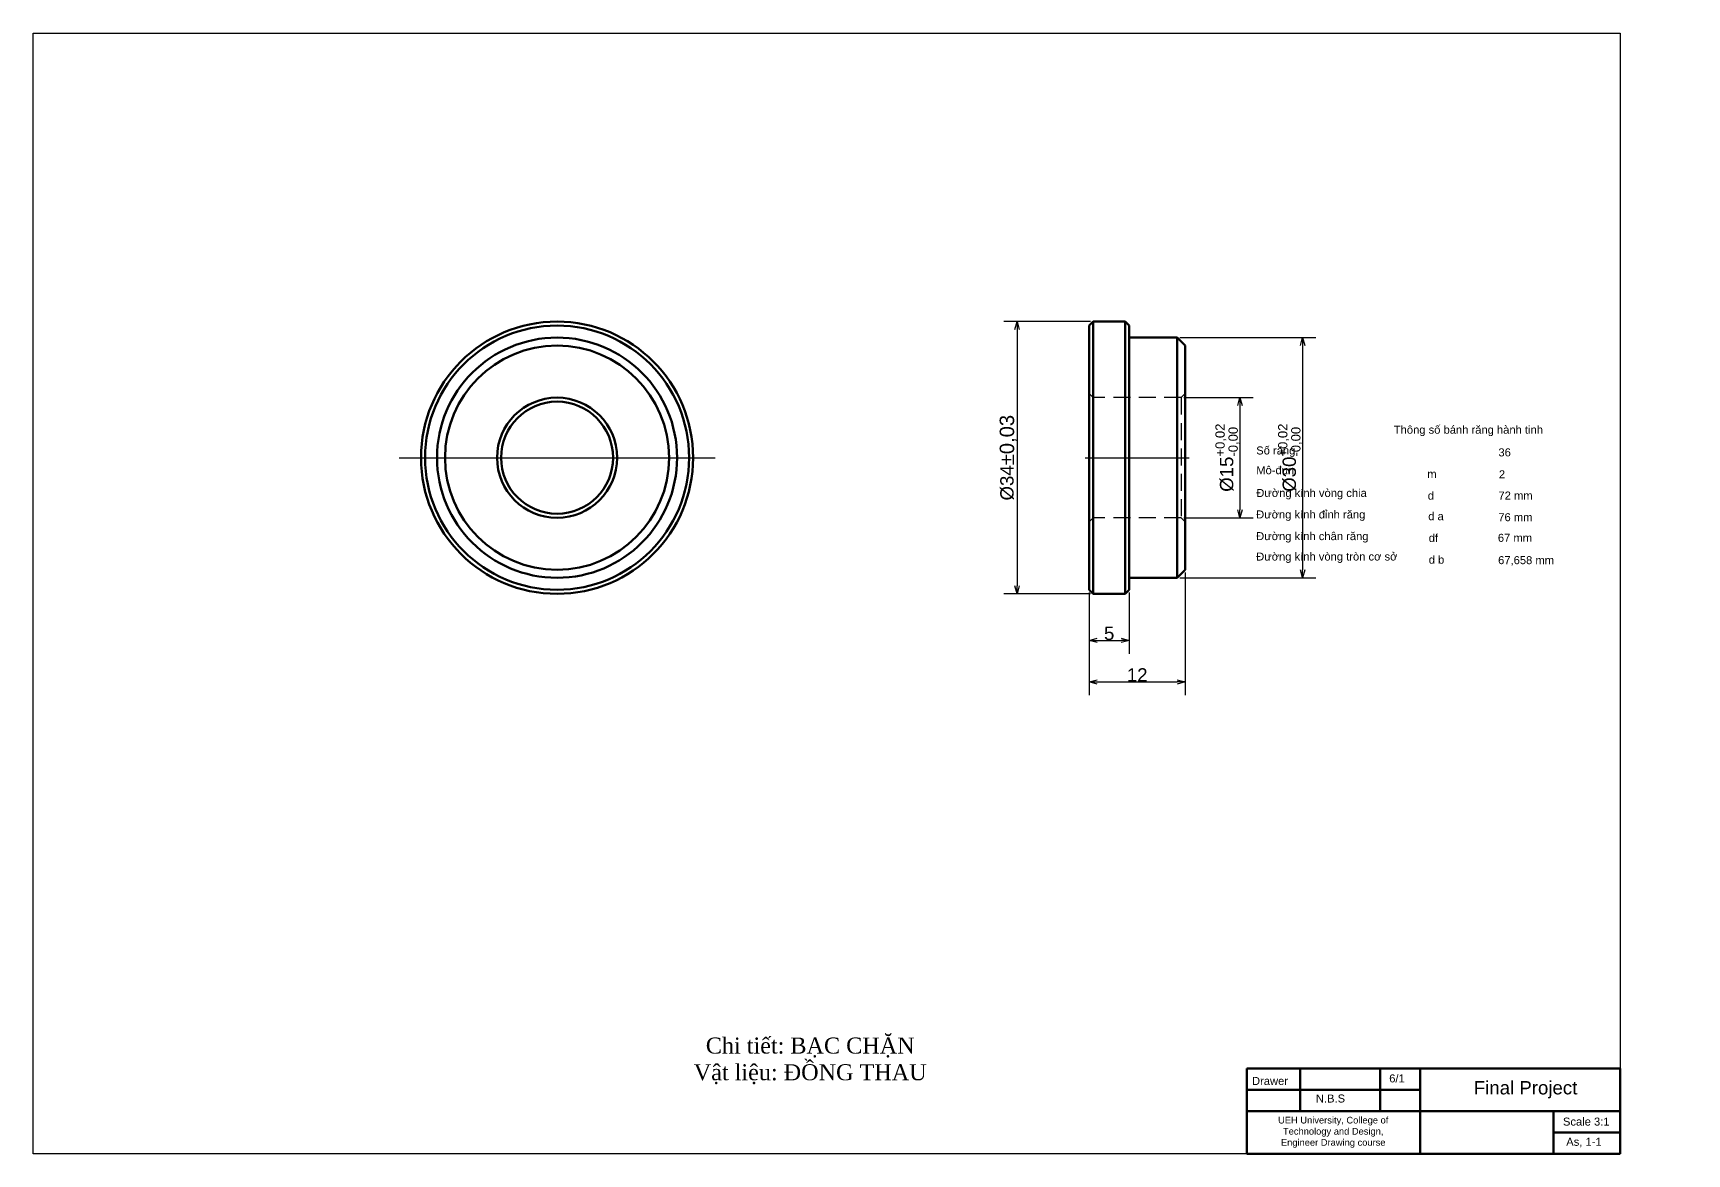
# Model space of a CAD drawing. Header units: inches. Extents: x 632 to 5727, y -9589 to -3994.
# Drawn here: x 1527 to 2147, y -6940 to -6520 of the extents above; entities that cross this region are included whole.
import ezdxf

# ---------------------------------------------------------------- set-up
doc = ezdxf.new("R2010")
doc.units = ezdxf.units.IN
doc.header["$MEASUREMENT"] = 0
doc.linetypes.add('CENTER2', pattern=[1.125, 0.75, -0.125, 0.125, -0.125])
doc.linetypes.add('DASHED2', pattern=[9.525, 6.35, -3.175])
for name, color, linetype, lineweight, plot in [('center line', 5, 'CENTER2', 25, False), ('Dimension line', 3, 'Continuous', 25, False), ('hidden line', 10, 'DASHED2', 25, False), ('visible line', 7, 'Continuous', 50, False)]:
    doc.layers.add(name, color=color, linetype=linetype, lineweight=lineweight, plot=plot)
doc.styles.get("Standard").update_dxf_attribs({"font": 'arial.ttf'})
doc.dimstyles.new('ISO A3', dxfattribs={"dimtxt": 5, "dimasz": 3, "dimexe": 5, "dimexo": 1, "dimgap": 0.09, "dimtad": 1, "dimtoh": 1, "dimdec": 0, "dimzin": 0, "dimdsep": 46, "dimtxsty": 'Standard', "dimblk": 'OPEN30', "dimcen": 0.09, "dimclrd": 256, "dimclre": 256, "dimadec": 0, "dimazin": 0, "dimtfac": 1, "dimtdec": 0, "dimtofl": 0, "dimtmove": 0, "dimatfit": 3, "dimldrblk": 'OPEN30', "dimfxl": 1, "dimtolj": 1, "dimtzin": 0, "dimarcsym": 0})

# ---------------------------------------------------------------- blocks, each defined once
blk = doc.blocks.new('_Open30')
at = {"color": 0, "linetype": 'ByBlock', "lineweight": -2}
for p, q in [((-1, 0.27), (0, 0)), ((0, 0), (-1, -0.27)), ((0, 0), (-1, 0))]:
    blk.add_line(p, q, dxfattribs=at)
blk = doc.blocks.new('*D229')
at = {"layer": 'Defpoints', "color": 0, "transparency": 16777216}
for p in [(1924.5, -6628.06), (1896, -6730.06), (1924.5, -6730.06)]:
    blk.add_point(p, dxfattribs=at)
at = {"layer": 'Dimension line', "lineweight": -2, "transparency": 16777216}
for p, q in [((1923.5, -6628.06), (1891, -6628.06)), ((1896, -6631.06), (1896, -6727.06)), ((1923.5, -6730.06), (1891, -6730.06))]:
    blk.add_line(p, q, dxfattribs=at)
at = {"layer": 'Dimension line', "lineweight": -2, "transparency": 16777216, "xscale": 3, "yscale": 3, "zscale": 3}
for p, rotation in [((1896, -6628.06), 90), ((1896, -6730.06), 270)]:
    blk.add_blockref('_Open30', p, dxfattribs=dict(at, rotation=rotation))
at = {"layer": 'Dimension line', "color": 0, "transparency": 16777216, "insert": (1892.66, -6679.06), "char_height": 5, "width": 12.9149, "attachment_point": 5, "rotation": 90}
blk.add_mtext('\\A1;%%C34{\\H1.08333x;±0,03}', dxfattribs=at)
blk = doc.blocks.new('*D230')
at = {"layer": 'Defpoints', "color": 0, "transparency": 16777216}
for p in [(1923, -6728.56), (1938, -6728.56), (1938, -6747.56)]:
    blk.add_point(p, dxfattribs=at)
at = {"layer": 'Dimension line', "lineweight": -2, "transparency": 16777216}
for p, q in [((1923, -6729.56), (1923, -6752.56)), ((1938, -6729.56), (1938, -6752.56)), ((1926, -6747.56), (1935, -6747.56))]:
    blk.add_line(p, q, dxfattribs=at)
at = {"layer": 'Dimension line', "lineweight": -2, "transparency": 16777216, "xscale": 3, "yscale": 3, "zscale": 3, "rotation": 180}
blk.add_blockref('_Open30', (1923, -6747.56), dxfattribs=at)
at = {"layer": 'Dimension line', "lineweight": -2, "transparency": 16777216, "xscale": 3, "yscale": 3, "zscale": 3}
blk.add_blockref('_Open30', (1938, -6747.56), dxfattribs=at)
at = {"layer": 'Dimension line', "color": 0, "transparency": 16777216, "insert": (1930.5, -6744.93), "char_height": 5, "attachment_point": 5}
blk.add_mtext('\\A1;5', dxfattribs=at)
blk = doc.blocks.new('*D231')
at = {"layer": 'Defpoints', "color": 0, "transparency": 16777216}
for p in [(1959, -6721.06), (1923, -6728.56), (1959, -6763.06)]:
    blk.add_point(p, dxfattribs=at)
at = {"layer": 'Dimension line', "lineweight": -2, "transparency": 16777216}
for p, q in [((1959, -6722.06), (1959, -6768.06)), ((1923, -6729.56), (1923, -6768.06)), ((1926, -6763.06), (1956, -6763.06))]:
    blk.add_line(p, q, dxfattribs=at)
at = {"layer": 'Dimension line', "lineweight": -2, "transparency": 16777216, "xscale": 3, "yscale": 3, "zscale": 3, "rotation": 180}
blk.add_blockref('_Open30', (1923, -6763.06), dxfattribs=at)
at = {"layer": 'Dimension line', "lineweight": -2, "transparency": 16777216, "xscale": 3, "yscale": 3, "zscale": 3}
blk.add_blockref('_Open30', (1959, -6763.06), dxfattribs=at)
at = {"layer": 'Dimension line', "color": 0, "transparency": 16777216, "insert": (1941, -6760.46), "char_height": 5, "attachment_point": 5}
blk.add_mtext('\\A1;12', dxfattribs=at)
blk = doc.blocks.new('*D232')
at = {"layer": 'Defpoints', "color": 0, "transparency": 16777216}
for p in [(1957.5, -6656.56), (1957.5, -6701.56), (1979.5, -6701.56)]:
    blk.add_point(p, dxfattribs=at)
at = {"layer": 'Dimension line', "lineweight": -2, "transparency": 16777216}
for p, q in [((1958.5, -6656.56), (1984.5, -6656.56)), ((1979.5, -6659.56), (1979.5, -6698.56)), ((1958.5, -6701.56), (1984.5, -6701.56))]:
    blk.add_line(p, q, dxfattribs=at)
at = {"layer": 'Dimension line', "lineweight": -2, "transparency": 16777216, "xscale": 3, "yscale": 3, "zscale": 3}
for p, rotation in [((1979.5, -6656.56), 90), ((1979.5, -6701.56), 270)]:
    blk.add_blockref('_Open30', p, dxfattribs=dict(at, rotation=rotation))
at = {"layer": 'Dimension line', "color": 0, "transparency": 16777216, "insert": (1974.52, -6679.06), "char_height": 5, "attachment_point": 5, "rotation": 90}
blk.add_mtext('\\A1;%%C15{\\H0.7x;\\S+0,02^ -0,00;}', dxfattribs=at)
blk = doc.blocks.new('*D233')
at = {"layer": 'Defpoints', "color": 0, "transparency": 16777216}
for p in [(1956, -6634.06), (1956, -6724.06), (2003, -6724.06)]:
    blk.add_point(p, dxfattribs=at)
at = {"layer": 'Dimension line', "lineweight": -2, "transparency": 16777216}
for p, q in [((1957, -6634.06), (2008, -6634.06)), ((2003, -6637.06), (2003, -6721.06)), ((1957, -6724.06), (2008, -6724.06))]:
    blk.add_line(p, q, dxfattribs=at)
at = {"layer": 'Dimension line', "lineweight": -2, "transparency": 16777216, "xscale": 3, "yscale": 3, "zscale": 3}
for p, rotation in [((2003, -6634.06), 90), ((2003, -6724.06), 270)]:
    blk.add_blockref('_Open30', p, dxfattribs=dict(at, rotation=rotation))
at = {"layer": 'Dimension line', "color": 0, "transparency": 16777216, "insert": (1998.02, -6679.06), "char_height": 5, "attachment_point": 5, "rotation": 90}
blk.add_mtext('\\A1;%%C30{\\H0.7x;\\S+0,02^ -0,00;}', dxfattribs=at)

msp = doc.modelspace()

# ---------------------------------------------------------------- linework, layer by layer
msp.add_lwpolyline([(1527.05285, -6519.95073), (2122.05285, -6519.95073), (2122.05285, -6939.95073), (1527.05285, -6939.95073)], close=True)
at = {"layer": 'center line'}
for p, q in [((1664.25262, -6679.05913), (1782.75262, -6679.05913)), ((1723.50262, -6679.05913, 3351.51621), (1723.50262, -6679.05913, -3351.51621)), ((1921.50262, -6679.05913), (1960.50262, -6679.05913))]:
    msp.add_line(p, q, dxfattribs=at)
at = {"layer": 'hidden line'}
for p, q in [((1923.00262, -6655.05913), (1924.50262, -6656.55913)), ((1957.50262, -6656.55913), (1924.50262, -6656.55913)), ((1959.00262, -6655.05913), (1957.50262, -6656.55913)), ((1957.50262, -6656.55913), (1957.50262, -6701.55913)), ((1923.00262, -6703.05913), (1924.50262, -6701.55913)), ((1957.50262, -6701.55913), (1924.50262, -6701.55913)), ((1959.00262, -6703.05913), (1957.50262, -6701.55913))]:
    msp.add_line(p, q, dxfattribs=at)
at = {"layer": 'visible line'}
for p, q in [((1923.00262, -6629.55913), (1924.50262, -6628.05913)), ((1924.50262, -6628.05913), (1924.50262, -6730.05913)), ((1924.50262, -6628.05913), (1936.50262, -6628.05913)), ((1936.50262, -6628.05913), (1936.50262, -6730.05913)), ((1938.00262, -6629.55913), (1936.50262, -6628.05913)), ((1923.00262, -6629.55913), (1923.00262, -6728.55913)), ((1938.00262, -6629.55913), (1938.00262, -6728.55913)), ((1938.00262, -6634.05913), (1938.00262, -6724.05913)), ((1938.00262, -6634.05913), (1956.00262, -6634.05913)), ((1956.00262, -6634.05913), (1956.00262, -6724.05913)), ((1959.00262, -6637.05913), (1956.00262, -6634.05913)), ((1959.00262, -6637.05913), (1959.00262, -6721.05913)), ((1959.00262, -6721.05913), (1956.00262, -6724.05913)), ((1938.00262, -6724.05913), (1956.00262, -6724.05913)), ((1923.00262, -6728.55913), (1924.50262, -6730.05913)), ((1924.50262, -6730.05913), (1936.50262, -6730.05913)), ((1938.00262, -6728.55913), (1936.50262, -6730.05913)), ((1982.05285, -6907.95073), (2122.05285, -6907.95073))]:
    msp.add_line(p, q, dxfattribs=at)
at = {"layer": 'visible line', "lineweight": 50}
for p, q in [((2122.05285, -6907.95073), (1982.05285, -6907.95073)), ((1982.05285, -6907.95073), (1982.05285, -6939.95073)), ((2032.05285, -6907.95073), (2002.05285, -6907.95073)), ((2032.05285, -6907.95073), (2002.05285, -6907.95073)), ((2002.05285, -6907.95073), (2002.05285, -6923.95073)), ((2047.05285, -6907.95073), (2032.05285, -6907.95073)), ((2047.05285, -6907.95073), (2032.05285, -6907.95073)), ((2032.05285, -6907.95073), (2032.05285, -6923.95073)), ((2047.05285, -6939.95073), (2047.05285, -6907.95073)), ((2122.05285, -6939.95073), (2122.05285, -6907.95073)), ((2047.05285, -6915.95073), (1982.05285, -6915.95073)), ((2002.05285, -6915.95073), (2047.05285, -6915.95073)), ((2002.05285, -6923.95073), (1982.05285, -6923.95073)), ((1982.05285, -6923.95073), (2047.05285, -6923.95073)), ((2047.05285, -6923.95073), (2122.05285, -6923.95073)), ((2122.05285, -6923.95073), (2097.05285, -6923.95073)), ((2097.05285, -6923.95073), (2097.05285, -6939.95073)), ((2097.05285, -6931.95073), (2122.05285, -6931.95073)), ((1982.05285, -6939.95073), (2122.05285, -6939.95073)), ((1982.05285, -6939.95073), (2047.05285, -6939.95073))]:
    msp.add_line(p, q, dxfattribs=at)
at = {"layer": 'visible line'}
for radius in [51, 49.5, 45, 42, 22.5, 21]:
    msp.add_circle((1723.50262, -6679.05913), radius, dxfattribs=at)

# ---------------------------------------------------------------- texts
at = {"char_height": 3, "attachment_point": 1}
for s, width, insert in [('{\\C0;Thông số bánh răng hành tinh}', 56.9093934, (2037.21869, -6667.07, 95775.61693)), ('{\\C0;Số răng}', 14.7379163, (1985.62665, -6674.85196, 95775.61693)), ('{\\C0;36}', 14.7379163, (2076.43086, -6675.57222, 95775.61693)), ('{\\C0;Mô-đun}', 14.7379163, (1985.64406, -6682.24815, 95775.61693)), ('{\\C0;2}', 14.7379163, (2076.60752, -6683.78195, 95775.61693)), ('{\\C0;m}', 14.7379163, (2049.77764, -6683.63873, 95775.61693)), ('{\\C0;Đường kính vòng chia}', 42.1726379, (1985.65524, -6690.77932, 95775.61693)), ('{\\C0;d}', 14.7379163, (2049.95102, -6691.77227, 95775.61693)), ('{\\C0;72 mm}', 14.7379163, (2076.45206, -6691.74332, 95775.61693)), ('{\\C0;Đường kính đỉnh răng}', 41.4010385, (1985.58533, -6698.82768, 95775.61693)), ('{\\C0;d a}', 14.7379163, (2050.12387, -6699.49915, 95775.61693)), ('{\\C0;76 mm}', 14.7379163, (2076.37977, -6699.87046, 95775.61693)), ('{\\C0;Đường kính chân răng}', 43.0766792, (1985.59598, -6706.95642, 95775.61693)), ('{\\C0;df}', 14.7379163, (2050.29724, -6707.63269, 95775.61693)), ('{\\C0;67 mm}', 14.7379163, (2076.22399, -6707.58305, 95775.61693)), ('{\\C0;Đường kính vòng tròn cơ sở}', 53.7640686, (1985.60601, -6714.60228, 95775.61693)), ('{\\C0;d b}', 14.7379163, (2050.30791, -6715.76646, 95775.61693)), ('{\\C0;67,658 mm}', 21.872316, (2076.31792, -6715.95874, 95775.61693))]:
    msp.add_mtext_dynamic_manual_height_columns(s, width=width, gutter_width=25, heights=[2.28621], dxfattribs=dict(at, insert=insert))
at = {"color": 1, "insert": (1748.50238, -6896.35021), "char_height": 6, "attachment_point": 1}
msp.add_mtext_dynamic_manual_height_columns('\\pxqc;{\\fTimes New Roman|b0|i0|c0|p18;\\C256;Chi tiết: BẠC CHẶN\\PVật liệu: ĐỒNG THAU}', width=139.8295877, gutter_width=1, heights=[0], dxfattribs=at)
at = {"layer": 'Dimension line', "insert": (1984.04839, -6911.11662), "char_height": 3, "attachment_point": 1}
msp.add_mtext_dynamic_manual_height_columns('{\\C0;Drawer}', width=33.9958744, gutter_width=25, heights=[2.28621], dxfattribs=at)
at = {"layer": 'visible line', "attachment_point": 1}
for s, width, heights, insert, char_height in [('6/1', 33.9958744, [2.28621], (2035.49571, -6910.15604), 3), ('Final Project', 49.9491703, [0], (2067.19928, -6912.6541), 5), ('N.B.S', 33.9958744, [2.28621], (2007.99553, -6917.69185), 3), ('\\pxqc;UEH University, College of Technology and Design, \\PEngineer Drawing course ', 58.9083844, [19.15756], (1985.04583, -6926.05414), 2.5), ('Scale 3:1', 33.9958744, [2.28621], (2100.62058, -6926.3412), 3), ('As, 1-1', 33.9958744, [2.28621], (2101.85244, -6933.91135), 3)]:
    msp.add_mtext_dynamic_manual_height_columns(s, width=width, gutter_width=25, heights=heights, dxfattribs=dict(at, insert=insert, char_height=char_height))

# ---------------------------------------------------------------- dimensions: what is measured, and where the dimension line sits
at = {"layer": 'Dimension line'}
for base, p1, p2, text, picture, middle in [((1896.00262, -6730.05913), (1924.50262, -6628.05913), (1924.50262, -6730.05913), '%%C34{\\H1.08333x;±0,03}', '*D229', (1892.65746, -6679.05913)), ((2003.00262, -6724.05913), (1956.00262, -6634.05913), (1956.00262, -6724.05913), '%%C30{\\H0.7x;\\S+0,02^ -0,00;}', '*D233', (1998.02199, -6679.05913)), ((1979.50262, -6701.55913), (1957.50262, -6656.55913), (1957.50262, -6701.55913), '%%C15{\\H0.7x;\\S+0,02^ -0,00;}', '*D232', (1974.52199, -6679.05913))]:
    dim = msp.add_linear_dim(base=base, p1=p1, p2=p2, angle=90, text=text, dimstyle='ISO A3', dxfattribs=at)
    dim.commit()
    dim.dimension.update_dxf_attribs({"geometry": picture, "text_midpoint": middle})
for base, p2, text, picture, middle in [((1959.00262, -6763.05913), (1959.00262, -6721.05913), '12', '*D231', (1941.00262, -6760.4589)), ((1938.00262, -6747.55913), (1938.00262, -6728.55913), '5', '*D230', (1930.50262, -6744.9265))]:
    dim = msp.add_linear_dim(base=base, p1=(1923.00262, -6728.55913), p2=p2, text=text, dimstyle='ISO A3', dxfattribs=at)
    dim.commit()
    dim.dimension.update_dxf_attribs({"geometry": picture, "text_midpoint": middle})

doc.saveas('drawing.dxf')
